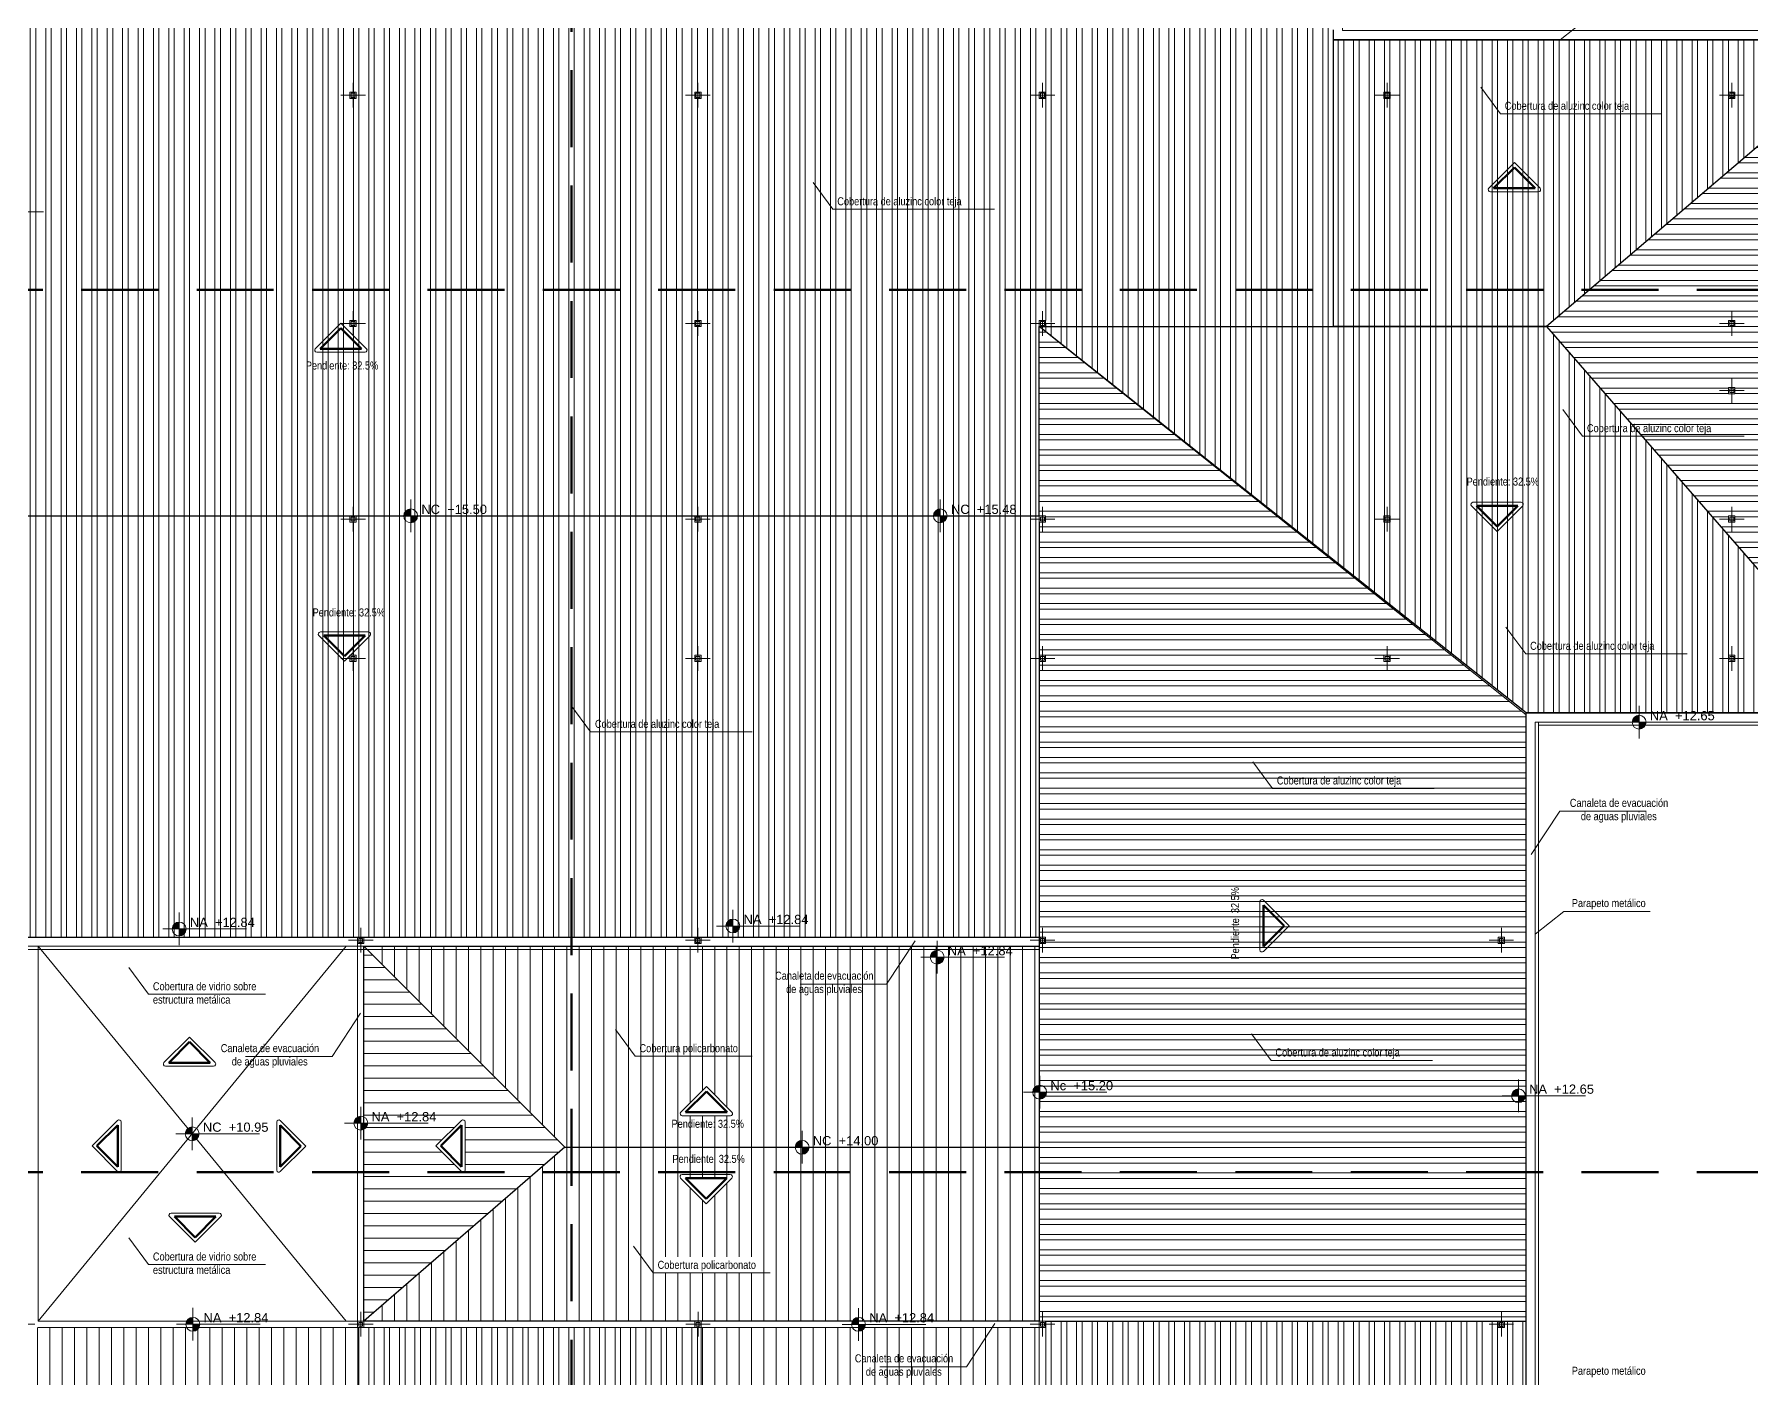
# Model space of a CAD drawing. Header units: inches. Extents: x 140 to 978, y -82 to 38.
# Drawn here: x 934.73 to 962.63, y 1.41 to 23.25 of the extents above; entities that cross this region are included whole.
import ezdxf

# ---------------------------------------------------------------- set-up
doc = ezdxf.new("R2010")
doc.units = ezdxf.units.IN
doc.header["$MEASUREMENT"] = 0
doc.linetypes.add('DASHED', pattern=[0.75, 0.5, -0.25])
doc.linetypes.add('DASHED2', pattern=[0.375, 0.25, -0.125])
doc.layers.get('0').update_dxf_attribs({"lineweight": 0})
for name, color, linetype, lineweight in [('UNSAAC CUBIERTAS', 22, 'Continuous', 0), ('UNSAAC-COLUMNA', 24, 'Continuous', 0), ('UNSAAC-COTA', 48, 'Continuous', 0), ('UNSAAC-FACHADA(2DO PLANO)', 7, 'Continuous', 30), ('UNSAAC-LINEA 0.00', 251, 'Continuous', 0), ('UNSAAC-LINEA DE CORTE', 7, 'Continuous', 70), ('UNSAAC-LLAMADOS', 88, 'Continuous', 0), ('UNSAAC-MURETE', 146, 'Continuous', 20), ('UNSAAC-PROYECCIONES', 38, 'DASHED2', 0), ('UNSAAC-TEXTOS', 250, 'Continuous', 0), ('UNSAAC-TEXTURAS', 250, 'Continuous', 0)]:
    doc.layers.add(name, color=color, linetype=linetype, lineweight=lineweight)
doc.styles.add('5mm', font='GOTHIC.TTF', dxfattribs={"height": 5})
doc.styles.add('narrow', font='')
doc.styles.get('narrow').set_extended_font_data('Arial Narrow', italic=True)
doc.dimstyles.new('1EN75', dxfattribs={"dimtxt": 0.15, "dimasz": 0.06, "dimexe": 0.1, "dimexo": 0.15, "dimgap": 0.025, "dimtad": 1, "dimzin": 1, "dimdsep": 46, "dimtxsty": 'narrow', "dimblk": 'DOT', "dimcen": 0.1, "dimclrd": 256, "dimclre": 256, "dimclrt": 256, "dimaunit": 1, "dimadec": 3, "dimazin": 0, "dimtfac": 1, "dimtmove": 2, "dimatfit": 3, "dimldrblk": 'ARCHTICK', "dimfxl": 0.3, "dimfxlon": 1, "dimtolj": 1, "dimtzin": 0, "dimlwd": 0, "dimlwe": 0, "dimarcsym": 0})
pattern_1 = [(90, (0, 0), (-0.25, 7e-17), []), (90, (-0.0884, 0.0884), (-0.25, 7e-17), [])]
pattern_2 = [(180, (0, 0), (-6e-17, -0.25), []), (180, (-0.0884, -0.0884), (-6e-17, -0.25), [])]
pattern_3 = [(90, (-286.21932, -39.1103), (-0.2, 1e-17), [])]

# ---------------------------------------------------------------- blocks, each defined once
blk = doc.blocks.new('A$C32746A9C')
at = {"layer": 'UNSAAC-PROYECCIONES'}
for p, q in [((6.796, 2.163), (6.898, 2.163)), ((6.796, 2.062), (6.796, 2.163)), ((6.898, 2.062), (6.796, 2.062)), ((6.898, 2.163), (6.898, 2.062))]:
    blk.add_line(p, q, dxfattribs=at)
for points in [[(-15.604, 2.062), (-15.502, 2.062), (-15.502, 2.163), (-15.604, 2.163)], [(-10.002, 2.062), (-9.9, 2.062), (-9.9, 2.163), (-10.002, 2.163)], [(-4.404, 2.062), (-4.302, 2.062), (-4.302, 2.163), (-4.404, 2.163)], [(1.196, 2.163), (1.298, 2.163), (1.298, 2.062), (1.196, 2.062)], [(-15.604, -1.546), (-15.502, -1.546), (-15.502, -1.647), (-15.604, -1.647)], [(-10.002, -1.546), (-9.9, -1.546), (-9.9, -1.647), (-10.002, -1.647)], [(-4.404, -1.546), (-4.302, -1.546), (-4.302, -1.647), (-4.404, -1.647)], [(6.796, -1.546), (6.898, -1.546), (6.898, -1.647), (6.796, -1.647)], [(6.796, -2.637), (6.898, -2.637), (6.898, -2.738), (6.796, -2.738)], [(-15.604, -4.723), (-15.502, -4.723), (-15.502, -4.824), (-15.604, -4.824)], [(-10.002, -4.723), (-9.9, -4.723), (-9.9, -4.824), (-10.002, -4.824)], [(-4.404, -4.723), (-4.302, -4.723), (-4.302, -4.824), (-4.404, -4.824)], [(1.196, -4.723), (1.298, -4.723), (1.298, -4.824), (1.196, -4.824)], [(6.796, -4.723), (6.898, -4.723), (6.898, -4.824), (6.796, -4.824)], [(-15.604, -6.987), (-15.502, -6.987), (-15.502, -7.088), (-15.604, -7.088)], [(-10.002, -6.987), (-9.9, -6.987), (-9.9, -7.088), (-10.002, -7.088)], [(-4.404, -6.987), (-4.302, -6.987), (-4.302, -7.088), (-4.404, -7.088)], [(1.196, -6.987), (1.298, -6.987), (1.298, -7.088), (1.196, -7.088)], [(6.796, -6.987), (6.898, -6.987), (6.898, -7.088), (6.796, -7.088)], [(-15.48, -11.566), (-15.378, -11.566), (-15.378, -11.667), (-15.48, -11.667)], [(-10.002, -11.566), (-9.9, -11.566), (-9.9, -11.667), (-10.002, -11.667)], [(-4.404, -11.566), (-4.302, -11.566), (-4.302, -11.667), (-4.404, -11.667)], [(3.052, -11.566), (3.154, -11.566), (3.154, -11.667), (3.052, -11.667)], [(-15.48, -17.806), (-15.378, -17.806), (-15.378, -17.907), (-15.48, -17.907)], [(-9.999, -17.806), (-9.898, -17.806), (-9.898, -17.907), (-9.999, -17.907)], [(-4.404, -17.806), (-4.302, -17.806), (-4.302, -17.907), (-4.404, -17.907)], [(3.052, -17.804), (3.154, -17.804), (3.154, -17.906), (3.052, -17.906)]]:
    blk.add_lwpolyline(points, close=True, dxfattribs=at)
blk = doc.blocks.new('_Dot')
at = {"color": 0, "linetype": 'ByBlock', "lineweight": -2}
blk.add_line((-0.5, 0), (-1, 0), dxfattribs=at)
at = {"color": 0, "linetype": 'ByBlock', "const_width": 0.5}
blk.add_lwpolyline([(-0.25, 0, 1), (0.25, 0, 1)], format="xyb", close=True, dxfattribs=at)
blk = doc.blocks.new('*D666')
at = {"layer": 'Defpoints', "color": 0, "transparency": 16777216}
for p in [(964.211, 13.055), (958.75, 8.415), (968.941, 8.415)]:
    blk.add_point(p, dxfattribs=at)
at = {"layer": 'UNSAAC-COTA', "lineweight": 0, "transparency": 16777216}
for p, q in [((968.641, 13.055), (969.041, 13.055)), ((968.941, 12.995), (968.941, 8.475)), ((968.641, 8.415), (969.041, 8.415))]:
    blk.add_line(p, q, dxfattribs=at)
at = {"layer": 'UNSAAC-COTA', "lineweight": 0, "transparency": 16777216, "xscale": 0.06, "yscale": 0.06, "zscale": 0.06}
for p, rotation in [((968.941, 13.055), 90), ((968.941, 8.415), 270)]:
    blk.add_blockref('_Dot', p, dxfattribs=dict(at, rotation=rotation))
at = {"layer": 'UNSAAC-COTA', "transparency": 16777216, "insert": (968.839, 10.735), "char_height": 0.15, "attachment_point": 5, "rotation": 90, "style": 'narrow'}
blk.add_mtext('\\A1;4.64', dxfattribs=at)
blk = doc.blocks.new('_ArchTick')
at = {"layer": 'UNSAAC-FACHADA(2DO PLANO)', "color": 0, "const_width": 0.15}
blk.add_lwpolyline([(-0.5, -0.5), (0.5, 0.5)], dxfattribs=at)
blk = doc.blocks.new('*D667')
at = {"layer": 'Defpoints', "color": 0, "transparency": 16777216}
for p in [(958.75, 8.415), (958.645, 5.535), (968.941, 5.535)]:
    blk.add_point(p, dxfattribs=at)
at = {"layer": 'UNSAAC-COTA', "lineweight": 0, "transparency": 16777216}
for p, q in [((968.641, 8.415), (969.041, 8.415)), ((968.941, 8.355), (968.941, 5.595)), ((968.641, 5.535), (969.041, 5.535))]:
    blk.add_line(p, q, dxfattribs=at)
at = {"layer": 'UNSAAC-COTA', "lineweight": 0, "transparency": 16777216, "xscale": 0.06, "yscale": 0.06, "zscale": 0.06}
for p, rotation in [((968.941, 8.415), 90), ((968.941, 5.535), 270)]:
    blk.add_blockref('_Dot', p, dxfattribs=dict(at, rotation=rotation))
at = {"layer": 'UNSAAC-COTA', "transparency": 16777216, "insert": (968.839, 6.975), "char_height": 0.15, "attachment_point": 5, "rotation": 90, "style": 'narrow'}
blk.add_mtext('\\A1;2.88', dxfattribs=at)
blk = doc.blocks.new('*D668')
at = {"layer": 'Defpoints', "color": 0, "transparency": 16777216}
for p in [(958.645, 5.535), (958.75, 2.455), (968.941, 2.455)]:
    blk.add_point(p, dxfattribs=at)
at = {"layer": 'UNSAAC-COTA', "lineweight": 0, "transparency": 16777216}
for p, q in [((968.641, 5.535), (969.041, 5.535)), ((968.941, 5.475), (968.941, 2.515)), ((968.641, 2.455), (969.041, 2.455))]:
    blk.add_line(p, q, dxfattribs=at)
at = {"layer": 'UNSAAC-COTA', "lineweight": 0, "transparency": 16777216, "xscale": 0.06, "yscale": 0.06, "zscale": 0.06}
for p, rotation in [((968.941, 5.535), 90), ((968.941, 2.455), 270)]:
    blk.add_blockref('_Dot', p, dxfattribs=dict(at, rotation=rotation))
at = {"layer": 'UNSAAC-COTA', "transparency": 16777216, "insert": (968.839, 3.995), "char_height": 0.15, "attachment_point": 5, "rotation": 90, "style": 'narrow'}
blk.add_mtext('\\A1;3.08', dxfattribs=at)
blk = doc.blocks.new('*D669')
at = {"layer": 'Defpoints', "color": 0, "transparency": 16777216}
for p in [(958.75, 2.455), (964.211, -2.13), (968.941, -2.13)]:
    blk.add_point(p, dxfattribs=at)
at = {"layer": 'UNSAAC-COTA', "lineweight": 0, "transparency": 16777216}
for p, q in [((968.641, 2.455), (969.041, 2.455)), ((968.941, 2.395), (968.941, -2.07)), ((968.641, -2.13), (969.041, -2.13))]:
    blk.add_line(p, q, dxfattribs=at)
at = {"layer": 'UNSAAC-COTA', "lineweight": 0, "transparency": 16777216, "xscale": 0.06, "yscale": 0.06, "zscale": 0.06}
for p, rotation in [((968.941, 2.455), 90), ((968.941, -2.13), 270)]:
    blk.add_blockref('_Dot', p, dxfattribs=dict(at, rotation=rotation))
at = {"layer": 'UNSAAC-COTA', "transparency": 16777216, "insert": (968.839, 0.163), "char_height": 0.15, "attachment_point": 5, "rotation": 90, "style": 'narrow'}
blk.add_mtext('\\A1;4.59', dxfattribs=at)
blk = doc.blocks.new('npt')
at = {"layer": 'UNSAAC-TEXTOS'}
h = blk.add_hatch(color=0, dxfattribs=at)
h.dxf.hatch_style = 1
h.paths.add_polyline_path([(0.052, 0), (0, 0), (0, -0.052, 0.414214)])
h.paths.add_polyline_path([(0, 0.052, 0.414214), (-0.052, 0), (0, 0)])
at = {"layer": 'UNSAAC-TEXTOS', "color": 0}
for p, q in [((-0.123, 0), (0.507, 0)), ((0, -0.123), (0, 0.123))]:
    blk.add_line(p, q, dxfattribs=at)
blk.add_circle((0, 0), 0.0522, dxfattribs=at)
blk = doc.blocks.new('columna')
at = {"layer": 'UNSAAC-COLUMNA'}
for p, q in [((0.2, 0), (-0.2, 0)), ((0.2, 0), (-0.2, 0)), ((0, 0.2), (0, -0.2)), ((0, 0.2), (0, -0.2))]:
    blk.add_line(p, q, dxfattribs=at)
for points in [[(-0.0508, 0.0508), (0.0508, 0.0508), (0.0508, -0.0508), (-0.0508, -0.0508)], [(-0.0308, 0.0308), (0.0308, 0.0308), (0.0308, -0.0308), (-0.0308, -0.0308)]]:
    blk.add_lwpolyline(points, close=True, dxfattribs=at)
blk = doc.blocks.new('D')
at = {"layer": 'UNSAAC-COLUMNA', "xscale": -1, "rotation": 180}
for p in [(1320.482, 22.274), (1326.084, 22.274), (1331.682, 22.274)]:
    blk.add_blockref('columna', p, dxfattribs=at)
at = {"layer": 'UNSAAC-COLUMNA'}
for p in [(1337.282, 22.274), (1342.882, 22.274), (1320.482, 18.565), (1326.084, 18.565), (1331.682, 18.565), (1342.882, 18.565), (1342.882, 17.474), (1320.482, 15.388), (1326.084, 15.388), (1331.682, 15.388), (1337.282, 15.388), (1342.882, 15.388), (1320.482, 13.124), (1326.084, 13.124), (1331.682, 13.124), (1337.282, 13.124), (1342.882, 13.124), (1320.606, 8.545), (1326.084, 8.545), (1331.682, 8.545), (1339.138, 8.545), (1315.113, 2.305), (1320.606, 2.305), (1326.086, 2.305), (1331.682, 2.305), (1339.138, 2.306)]:
    blk.add_blockref('columna', p, dxfattribs=at)

msp = doc.modelspace()

# ---------------------------------------------------------------- hatches: boundary and pattern name
at = {"layer": 'UNSAAC CUBIERTAS', "ltscale": 2.5}
h = msp.add_hatch(dxfattribs=at)
h.set_pattern_fill('STEEL', color=256, scale=2, angle=405, style=0)
h.set_pattern_definition(pattern_1)
h.paths.add_polyline_path([(930.207, 8.582), (930.207, 8.481), (930.105, 8.481), (930.105, 8.582)], flags=16)
h.paths.add_polyline_path([(934.255, 13.161), (934.357, 13.161), (934.357, 13.06), (934.255, 13.06)], flags=16)
h.paths.add_polyline_path([(934.255, 8.582), (934.357, 8.582), (934.357, 8.481), (934.255, 8.481)], flags=17)
h.paths.add_polyline_path([(934.255, 15.323), (934.255, 15.425), (934.357, 15.425), (934.357, 15.323)], flags=16)
h.paths.add_polyline_path([(925.058, 8.481), (924.956, 8.481), (924.956, 8.582), (925.058, 8.582)], flags=16)
h.paths.add_polyline_path([(930.105, 18.5), (930.105, 18.602), (930.207, 18.602), (930.207, 18.5)], flags=16)
h.paths.add_polyline_path([(934.255, 18.5), (934.255, 18.602), (934.357, 18.602), (934.357, 18.5)], flags=16)
h.paths.add_polyline_path([(939.855, 13.161), (939.957, 13.161), (939.957, 13.06), (939.855, 13.06)], flags=16)
h.paths.add_polyline_path([(939.979, 8.582), (940.081, 8.582), (940.081, 8.481), (939.979, 8.481)], flags=17)
h.paths.add_polyline_path([(939.855, 15.425), (939.957, 15.425), (939.957, 15.323), (939.855, 15.323)], flags=16)
h.paths.add_polyline_path([(930.105, 22.21), (930.105, 22.311), (930.207, 22.311), (930.207, 22.21)], flags=16)
h.paths.add_polyline_path([(934.255, 22.21), (934.255, 22.311), (934.357, 22.311), (934.357, 22.21)], flags=16)
h.paths.add_polyline_path([(939.855, 18.602), (939.957, 18.602), (939.957, 18.5), (939.855, 18.5)], flags=16)
h.paths.add_polyline_path([(927.34, 22.21), (927.34, 22.311), (927.441, 22.311), (927.441, 22.21)], flags=16)
h.paths.add_polyline_path([(939.855, 22.21), (939.855, 22.311), (939.957, 22.311), (939.957, 22.21)], flags=16)
h.paths.add_polyline_path([(945.458, 13.161), (945.559, 13.161), (945.559, 13.06), (945.458, 13.06)], flags=16)
h.paths.add_polyline_path([(945.458, 8.582), (945.559, 8.582), (945.559, 8.481), (945.458, 8.481)], flags=17)
h.paths.add_polyline_path([(945.458, 15.425), (945.559, 15.425), (945.559, 15.323), (945.458, 15.323)], flags=16)
h.paths.add_polyline_path([(945.458, 18.602), (945.559, 18.602), (945.559, 18.5), (945.458, 18.5)], flags=16)
h.paths.add_polyline_path([(945.458, 22.311), (945.559, 22.311), (945.559, 22.21), (945.458, 22.21)], flags=16)
h.paths.add_polyline_path([(951.055, 22.311), (951.157, 22.311), (951.157, 22.21), (951.055, 22.21)], flags=16)
h.paths.add_polyline_path([(931.651, 15.425), (923.9, 7.644), (933.283, 7.644), (933.283, 8.582), (951.055, 8.582), (951.055, 15.323), (951.055, 15.425), (951.055, 18.5), (951.055, 18.602), (951.106, 18.751), (951.106, 18.602), (951.157, 18.602), (951.306, 18.551), (951.157, 18.551), (951.157, 18.5), (955.833, 18.5), (955.833, 23.323), (955.833, 24.654), (927.331, 24.654), (927.331, 23.175), (923.9, 23.175)])
h = msp.add_hatch(dxfattribs=at)
h.set_pattern_fill('STEEL', color=256, scale=2, angle=135, style=0)
h.set_pattern_definition(pattern_2)
h.paths.add_polyline_path([(923.9, 23.175), (923.9, 7.644), (931.651, 15.425)])
h.paths.add_polyline_path([(925.058, 15.425), (925.058, 15.323), (924.956, 15.323), (924.956, 15.425)], flags=16)
h.paths.add_polyline_path([(924.956, 18.5), (924.956, 18.602), (925.058, 18.602), (925.058, 18.5)], flags=16)
h.paths.add_polyline_path([(924.956, 19.888), (924.956, 19.99), (925.058, 19.99), (925.058, 19.888)], flags=16)
h.paths.add_polyline_path([(925.058, 13.161), (925.058, 13.06), (924.956, 13.06), (924.956, 13.161)], flags=16)
h.paths.add_polyline_path([(964.762, 23.161), (959.293, 18.5), (964.762, 12.223), (963.181, 12.223), (964.762, 12.223)])
h.paths.add_polyline_path([(962.255, 18.602), (962.357, 18.602), (962.357, 18.5), (962.255, 18.5)], flags=16)
h.paths.add_polyline_path([(962.255, 17.511), (962.357, 17.511), (962.357, 17.41), (962.255, 17.41)], flags=16)
h.paths.add_polyline_path([(962.357, 15.425), (962.357, 15.323), (962.255, 15.323), (962.255, 15.425)], flags=16)
h.paths.add_polyline_path([(962.255, 22.21), (962.255, 22.311), (962.357, 22.311), (962.357, 22.21)], flags=17)
h = msp.add_hatch(dxfattribs=at)
h.set_pattern_fill('STEEL', color=256, scale=2, angle=405, style=0)
h.set_pattern_definition(pattern_1)
h.paths.add_polyline_path([(955.833, 23.161), (964.762, 23.161), (959.293, 18.5), (955.833, 18.5)])
h = msp.add_hatch(dxfattribs=at)
h.set_pattern_fill('STEEL', color=256, scale=2, angle=135, style=0)
h.set_pattern_definition(pattern_2)
h.paths.add_polyline_path([(958.963, 12.193), (951.055, 18.5), (951.055, 15.425), (951.157, 15.425), (951.157, 15.323), (951.055, 15.323), (951.055, 13.161), (951.157, 13.161), (951.157, 13.06), (951.055, 13.06), (951.055, 8.582), (951.157, 8.582), (951.157, 8.481), (951.055, 8.481), (951.055, 2.342), (951.157, 2.342), (958.511, 2.342), (958.511, 2.343), (958.613, 2.343), (958.963, 2.342)])
h.paths.add_polyline_path([(958.511, 8.582), (958.613, 8.582), (958.613, 8.481), (958.511, 8.481)], flags=16)
h.paths.add_polyline_path([(958.531, 8.562), (958.593, 8.562), (958.593, 8.501), (958.531, 8.501)], flags=0)
h.paths.add_polyline_path([(956.655, 13.06), (956.655, 13.161), (956.757, 13.161), (956.757, 13.06)], flags=16)
h.paths.add_polyline_path([(956.675, 13.08), (956.675, 13.141), (956.737, 13.141), (956.737, 13.08)], flags=0)
h = msp.add_hatch(dxfattribs=at)
h.set_pattern_fill('STEEL', color=256, scale=2, angle=405, style=0)
h.set_pattern_definition(pattern_1)
h.paths.add_polyline_path([(951.055, 18.5), (959.293, 18.5), (964.762, 12.223), (958.963, 12.223)])
h = msp.add_hatch(dxfattribs=at)
h.set_pattern_fill('STEEL', color=256, scale=2, angle=405, style=0)
h.set_pattern_definition(pattern_1)
h.paths.add_polyline_path([(955.357, -7.664), (934.586, -7.664), (927.552, -14.126), (965.053, -14.126)])
h.paths.add_polyline_path([(945.458, -11.402), (945.559, -11.402), (945.559, -11.503), (945.458, -11.503)], flags=16)
h.paths.add_polyline_path([(939.957, -11.49), (939.855, -11.49), (939.855, -11.388), (939.957, -11.388)], flags=16)
h.paths.add_polyline_path([(951.055, -11.402), (951.157, -11.402), (951.157, -11.503), (951.055, -11.503)], flags=16)
h.paths.add_polyline_path([(934.357, -11.49), (934.255, -11.49), (934.255, -11.388), (934.357, -11.388)], flags=16)
h.paths.add_polyline_path([(956.655, -11.402), (956.757, -11.402), (956.757, -11.503), (956.655, -11.503)], flags=16)
h.paths.add_polyline_path([(965.053, -1.375), (958.963, -1.375), (958.963, 2.342), (958.613, 2.342), (958.613, 2.242), (958.511, 2.242), (958.511, 2.342), (951.157, 2.342), (951.157, 2.24), (951.055, 2.24), (951.055, -2.239), (951.157, -2.239), (951.157, -2.34), (951.055, -2.34), (951.055, -2.239), (945.559, -2.239), (945.559, -2.34), (945.458, -2.34), (945.458, -2.239), (945.56, -2.239), (945.56, 2.24), (945.46, 2.24), (940.081, 2.24), (939.981, 2.24), (939.981, -2.239), (939.957, -2.239), (939.957, -2.34), (939.855, -2.34), (939.855, -2.239), (934.588, -2.239), (934.588, -7.664), (955.357, -7.664)])
h.paths.add_polyline_path([(956.655, -2.239), (956.757, -2.239), (956.757, -2.34), (956.655, -2.34)], flags=16)
h.paths.add_polyline_path([(956.675, -2.259), (956.737, -2.259), (956.737, -2.32), (956.675, -2.32)], flags=0)
at = {"layer": 'UNSAAC-TEXTURAS'}
h = msp.add_hatch(dxfattribs=at)
h.set_pattern_fill('_USER', color=256, scale=0.2, style=0, pattern_type=0)
h.set_pattern_definition([(0, (-286.21932, -39.1103), (0, 0.2), [])])
h.paths.add_polyline_path([(940.081, 8.432), (943.346, 5.167), (940.081, 2.342)])
edge = h.paths.add_edge_path(flags=0)
edge.add_arc((941.692, 5.579), 0.0337, 0, 135)
edge.add_line((941.668, 5.603), (941.253, 5.188))
edge.add_line((941.253, 5.188), (941.668, 4.772))
edge.add_arc((941.692, 4.796), 0.0337, 225, 360)
edge.add_line((941.726, 4.796), (941.726, 5.579))
h = msp.add_hatch(dxfattribs=at)
h.set_pattern_fill('_USER', color=256, scale=0.2, angle=90, style=0, pattern_type=0)
h.set_pattern_definition(pattern_3)
h.paths.add_polyline_path([(944.521, 6.639), (946.184, 6.639), (946.184, 6.91), (944.521, 6.91)], flags=24)
edge = h.paths.add_edge_path()
edge.add_arc((945.254, 5.712), 0.0337, 135, 270)
edge.add_line((945.254, 5.679), (946.037, 5.679))
edge.add_arc((946.037, 5.712), 0.0337, 270, 405)
edge.add_line((946.061, 5.736), (945.646, 6.152))
edge.add_line((945.646, 6.152), (945.23, 5.736))
h.paths.add_polyline_path([(940.32, 8.194), (943.346, 5.167), (951.055, 5.167), (951.055, 8.432), (940.32, 8.432)])
h = msp.add_hatch(dxfattribs=at)
h.set_pattern_fill('_USER', color=256, scale=0.2, angle=90, style=0, pattern_type=0)
h.set_pattern_definition(pattern_3)
h.paths.add_polyline_path([(940.32, 4.039), (940.32, 4.309)], flags=17)
h.paths.add_polyline_path([(944.815, 3.119), (946.477, 3.119), (946.477, 3.389), (944.815, 3.389)], flags=16)
h.paths.add_polyline_path([(943.346, 5.167), (942.707, 4.614), (951.055, 4.764), (951.055, 5.167)])
edge = h.paths.add_edge_path()
edge.add_arc((946.035, 4.691), 0.0337, 315, 330.5825)
edge.add_line((946.064, 4.674), (951.055, 4.764))
edge.add_line((951.055, 4.764), (951.055, 2.342))
edge.add_line((951.055, 2.342), (940.32, 2.342))
edge.add_line((940.32, 2.342), (940.32, 2.562))
edge.add_line((940.32, 2.562), (942.707, 4.614))
edge.add_line((942.707, 4.614), (945.235, 4.659))
edge.add_line((945.235, 4.659), (945.643, 4.251))
edge.add_line((945.643, 4.251), (946.059, 4.667))
h = msp.add_hatch(dxfattribs=at)
h.set_pattern_fill('_USER', color=256, scale=0.2, angle=90, style=0, pattern_type=0)
h.set_pattern_definition(pattern_3)
h.paths.add_polyline_path([(939.981, 2.24), (939.979, 2.24), (934.588, 2.24), (934.588, -2.239), (939.981, -2.239)])
h = msp.add_hatch(dxfattribs=at)
h.set_pattern_fill('_USER', color=256, scale=0.2, angle=90, style=0, pattern_type=0)
h.set_pattern_definition(pattern_3)
h.paths.add_polyline_path([(951.055, 2.24), (945.561, 2.24), (945.56, -2.239), (951.055, -2.239)])

# ---------------------------------------------------------------- linework, layer by layer
at = {"layer": 'UNSAAC CUBIERTAS'}
for p, q in [((934.79, 2.342), (939.793, 8.432)), ((934.79, 8.432), (939.793, 2.342)), ((945.561, 2.24), (951.055, 2.24))]:
    msp.add_line(p, q, dxfattribs=at)
for points in [[(959.163, 2.342), (959.163, 12.023), (964.943, 12.023), (964.943, 23.361), (956.033, 23.361), (956.033, 24.86), (927.131, 24.86), (927.131, 23.375), (923.725, 23.375), (923.725, 7.444), (932.331, 7.444), (933.483, 7.444), (933.483, 8.382), (951.055, 8.382)], [(955.833, 24.81), (927.181, 24.81), (927.181, 23.325), (923.775, 23.325), (923.775, 7.494), (932.331, 7.494), (933.433, 7.494), (933.433, 8.432), (951.055, 8.432)], [(959.113, 2.342), (959.113, 12.073), (964.893, 12.073), (964.893, 23.311), (955.983, 23.311), (955.983, 24.81), (927.181, 24.81), (927.181, 23.325), (923.775, 23.325), (923.775, 7.494), (932.331, 7.494), (933.433, 7.494), (933.433, 8.432), (951.055, 8.432)], [(964.762, 23.161), (959.293, 18.5), (964.762, 12.223)], [(951.055, 18.5), (958.963, 12.193)], [(925.259, -2.889), (925.259, -7.714), (927.415, -7.714), (927.415, -14.326), (965.262, -14.326), (965.262, -1.175), (959.163, -1.175), (959.163, 12.073)], [(925.309, -2.889), (925.309, -7.664), (927.442, -7.664), (927.442, -14.276), (965.212, -14.276), (965.212, -1.225), (959.113, -1.225), (959.113, 12.073)]]:
    msp.add_lwpolyline(points, dxfattribs=at)
msp.add_lwpolyline([(934.79, 8.432), (939.979, 8.432), (939.979, 2.342), (934.79, 2.342)], close=True, dxfattribs=at)
at = {"layer": 'UNSAAC-FACHADA(2DO PLANO)', "ltscale": 2.5}
msp.add_line((943.346, 5.167), (951.055, 5.167), dxfattribs=at)
at = {"layer": 'UNSAAC-FACHADA(2DO PLANO)'}
for points in [[(955.833, 24.654), (927.331, 24.654), (927.331, 23.175), (923.9, 23.175), (923.9, 7.644), (932.331, 7.644), (933.283, 7.644), (933.283, 8.582), (951.082, 8.582)], [(955.833, 18.5), (955.833, 23.323)], [(951.055, 15.425), (951.055, 18.5)], [(951.157, 18.5), (955.83, 18.5)], [(931.651, 15.425), (951.055, 15.425)], [(951.055, 15.323), (951.055, 15.323), (951.055, 2.342)], [(925.499, -2.889), (925.499, -7.514), (927.557, -7.514), (927.552, -14.126), (965.053, -14.126), (965.053, -1.375), (958.963, -1.375), (958.963, 2.342)], [(951.157, 2.342), (958.963, 2.342)]]:
    msp.add_lwpolyline(points, dxfattribs=at)
at = {"layer": 'UNSAAC-FACHADA(2DO PLANO)', "ltscale": 2.5}
msp.add_lwpolyline([(958.963, 2.342), (958.963, 12.223), (964.762, 12.223), (964.762, 23.161), (955.833, 23.161)], dxfattribs=at)
for points in [[(955.833, 23.161), (964.762, 23.161), (959.293, 18.5), (955.833, 18.5)], [(951.055, 18.5), (959.293, 18.5), (964.762, 12.223), (958.963, 12.223)], [(940.081, 8.432), (943.346, 5.167), (940.081, 2.342)]]:
    msp.add_lwpolyline(points, close=True, dxfattribs=at)
at = {"layer": 'UNSAAC-FACHADA(2DO PLANO)'}
msp.add_lwpolyline([(940.081, 8.432), (951.055, 8.432), (951.055, 2.342), (940.081, 2.342)], close=True, dxfattribs=at)
at = {"layer": 'UNSAAC-LINEA 0.00', "ltscale": 2.5}
for p, q in [((955.833, 18.5), (959.293, 18.5)), ((940.081, 8.582), (943.823, 8.582)), ((940.081, 8.582), (943.05, 8.582)), ((939.979, 2.24), (934.79, 2.24)), ((945.46, 2.24), (942.002, 2.24))]:
    msp.add_line(p, q, dxfattribs=at)
msp.add_lwpolyline([(955.833, 23.161), (964.762, 23.161), (959.293, 18.5), (964.762, 12.223), (958.963, 12.223), (951.055, 18.5), (955.833, 18.5)], close=True, dxfattribs=at)
at = {"layer": 'UNSAAC-LINEA DE CORTE', "linetype": 'DASHED', "ltscale": 2.5}
for p, q in [((943.453, 28.291), (943.453, -17.356)), ((911.115, 19.099), (970.518, 19.099)), ((911.115, 4.764), (970.518, 4.764))]:
    msp.add_line(p, q, dxfattribs=at)
at = {"layer": 'UNSAAC-LINEA DE CORTE', "linetype": 'DASHED', "ltscale": 1.5}
for points in [[(958.775, 21.086), (959.112, 20.748), (958.437, 20.748)], [(939.708, 18.478), (940.045, 18.141), (939.37, 18.141)], [(958.493, 15.252), (958.831, 15.59), (958.156, 15.59)], [(939.766, 13.146), (940.104, 13.483), (939.429, 13.483)], [(955.033, 8.766), (954.695, 9.103), (954.695, 8.428)], [(937.248, 6.879), (937.586, 6.541), (936.911, 6.541)], [(945.646, 6.072), (945.983, 5.735), (945.308, 5.735)], [(935.743, 5.188), (936.081, 5.525), (936.081, 4.85)], [(939.059, 5.187), (938.722, 5.524), (938.722, 4.849)], [(941.332, 5.188), (941.67, 5.525), (941.67, 4.85)], [(945.643, 4.331), (945.98, 4.668), (945.305, 4.668)], [(937.34, 3.704), (937.678, 4.042), (937.003, 4.042)]]:
    msp.add_lwpolyline(points, close=True, dxfattribs=at)
at = {"layer": 'UNSAAC-LLAMADOS'}
for points in [[(961.389, 23.53), (959.982, 23.53), (959.52, 23.161)], [(961.172, 21.96), (958.547, 21.96), (958.226, 22.393)], [(934.878, 20.366), (932.253, 20.366), (931.931, 20.798)], [(950.327, 20.408), (947.702, 20.408), (947.381, 20.841)], [(962.507, 16.722), (959.882, 16.722), (959.561, 17.155)], [(961.583, 13.186), (958.958, 13.186), (958.637, 13.619)], [(946.39, 11.917), (943.765, 11.917), (943.444, 12.35)], [(957.469, 10.998), (954.844, 10.998), (954.523, 11.43)], [(960.917, 10.626), (959.51, 10.626), (959.047, 9.922)], [(960.982, 8.998), (959.575, 8.998), (959.113, 8.629)], [(947.167, 7.818), (948.574, 7.818), (949.036, 8.522)], [(938.482, 7.654), (936.583, 7.654), (936.262, 8.087)], [(938.16, 6.641), (939.567, 6.641), (940.029, 7.345)], [(946.388, 6.648), (944.489, 6.648), (944.168, 7.081)], [(957.446, 6.579), (954.821, 6.579), (954.5, 7.012)], [(938.482, 3.263), (936.583, 3.263), (936.262, 3.696)], [(946.682, 3.127), (944.783, 3.127), (944.462, 3.56)], [(948.463, 1.601), (949.87, 1.601), (950.332, 2.305)]]:
    msp.add_lwpolyline(points, dxfattribs=at)
at = {"layer": 'UNSAAC-MURETE'}
for p, q in [((939.979, 2.39), (939.979, 8.481)), ((940.081, 2.342), (940.081, 8.432))]:
    msp.add_line(p, q, dxfattribs=at)
msp.add_lwpolyline([(951.055, 2.342), (951.055, -2.239), (945.56, -2.239), (945.56, 2.24), (939.981, 2.24), (939.981, -2.239), (934.588, -2.239), (934.588, -2.239), (934.588, -2.239), (934.588, -2.239)], dxfattribs=at)
at = {"layer": 'UNSAAC-TEXTURAS', "ltscale": 1.75}
for points in [[(958.359, 20.749), (958.775, 21.165), (959.191, 20.749, -0.668179), (959.167, 20.692), (958.383, 20.692, -0.668179)], [(939.292, 18.142), (939.708, 18.558), (940.124, 18.142, -0.668179), (940.1, 18.085), (939.316, 18.085, -0.668179)], [(958.077, 15.588), (958.493, 15.173), (958.909, 15.588, 0.668179), (958.885, 15.646), (958.101, 15.646, 0.668179)], [(939.35, 13.482), (939.766, 13.066), (940.182, 13.482, 0.668179), (940.158, 13.539), (939.374, 13.539, 0.668179)], [(954.697, 8.35), (955.112, 8.766), (954.697, 9.181, 0.668179), (954.639, 9.157), (954.639, 8.374, 0.668179)], [(936.833, 6.543), (937.248, 6.958), (937.664, 6.543, -0.668179), (937.64, 6.485), (936.857, 6.485, -0.668179)], [(945.23, 5.736), (945.646, 6.152), (946.061, 5.736, -0.668179), (946.037, 5.679), (945.254, 5.679, -0.668179)], [(936.079, 4.772), (935.664, 5.188), (936.079, 5.603, -0.668179), (936.137, 5.579), (936.137, 4.796, -0.668179)], [(938.723, 4.771), (939.139, 5.187), (938.723, 5.602, 0.668179), (938.666, 5.579), (938.666, 4.795, 0.668179)], [(941.668, 4.772), (941.253, 5.188), (941.668, 5.603, -0.668179), (941.726, 5.579), (941.726, 4.796, -0.668179)], [(945.227, 4.667), (945.643, 4.251), (946.059, 4.667, 0.668179), (946.035, 4.725), (945.251, 4.725, 0.668179)], [(936.924, 4.04), (937.34, 3.625), (937.756, 4.04, 0.668179), (937.732, 4.098), (936.948, 4.098, 0.668179)]]:
    msp.add_lwpolyline(points, format="xyb", close=True, dxfattribs=at)

# ---------------------------------------------------------------- block references
at = {"layer": 'UNSAAC CUBIERTAS'}
msp.add_blockref('A$C32746A9C', (955.459, 20.148), dxfattribs=at)
at = {"layer": 'UNSAAC-TEXTOS'}
msp.add_blockref('D', (-380.576, -0.014), dxfattribs=at)
at = {"layer": 'UNSAAC-TEXTOS', "xscale": 2.154779168756153, "yscale": 2.154779168756153, "zscale": 2.154779168756153}
for p in [(940.842, 15.425), (949.446, 15.425), (960.801, 12.073), (937.08, 8.714), (946.077, 8.762), (949.395, 8.255), (951.061, 6.062), (958.839, 6.005), (937.292, 5.387), (940.031, 5.558), (947.201, 5.167), (937.302, 2.291), (948.118, 2.29)]:
    msp.add_blockref('npt', p, dxfattribs=at)

# ---------------------------------------------------------------- texts
at = {"layer": 'UNSAAC-LLAMADOS', "char_height": 0.13, "attachment_point": 1, "style": 'narrow'}
for s, insert, width in [('{\\fArial Narrow|b0|i0|c0|p34;Cobertura de aluzinc color teja }', (958.618, 22.154), 2.19448), ('{\\fArial Narrow|b0|i0|c0|p34;Cobertura de aluzinc color teja }', (947.773, 20.602), 2.19448), ('{\\fArial Narrow|b0|i0|c0|p34;Pendiente: 32.5%}', (939.138, 17.934), 2.19448), ('{\\fArial Narrow|b0|i0|c0|p34;Cobertura de aluzinc color teja }', (959.953, 16.916), 2.19448), ('{\\fArial Narrow|b0|i0|c0|p34;Pendiente: 32.5%}', (957.997, 16.048), 2.19448), ('{\\fArial Narrow|b0|i0|c0|p34;Pendiente: 32.5%}', (939.248, 13.922), 2.19448), ('{\\fArial Narrow|b0|i0|c0|p34;Cobertura de aluzinc color teja }', (959.029, 13.38), 2.19448), ('{\\fArial Narrow|b0|i0|c0|p34;Cobertura de aluzinc color teja }', (943.836, 12.111), 2.19448), ('{\\fArial Narrow|b0|i0|c0|p34;Cobertura de aluzinc color teja }', (954.915, 11.192), 2.19448), ('\\pi0.032871;{\\fArial Narrow|b0|i0|c0|p34;Canaleta de evacuación \\P\\pi0.21155;de aguas pluviales}', (959.642, 10.828), 1.64623), ('{\\fArial Narrow|b0|i0|c0|p34;Parapeto metálico}', (959.707, 9.2), 2.19448), ('\\pt1.43;{\\fArial Narrow|b0|i0|c0|p34;Cobertura de vidrio sobre estructura metálica}', (936.654, 7.848), 1.95058), ('\\pi0.032871;{\\fArial Narrow|b0|i0|c0|p34;Canaleta de evacuación \\P\\pi0.21155;de aguas pluviales}', (946.73, 8.02), 1.64623), ('\\pi0.032871;{\\fArial Narrow|b0|i0|c0|p34;Canaleta de evacuación \\P\\pi0.21155;de aguas pluviales}', (937.723, 6.843), 1.64623), ('{\\fArial Narrow|b0|i0|c0|p34;Cobertura policarbonato}', (944.56, 6.842), 2.19448), ('{\\fArial Narrow|b0|i0|c0|p34;Cobertura de aluzinc color teja }', (954.892, 6.773), 2.19448), ('{\\fArial Narrow|b0|i0|c0|p34;Pendiente: 32.5%}', (945.08, 5.614), 2.19448), ('{\\fArial Narrow|b0|i0|c0|p34;Pendiente: 32.5%}', (945.094, 5.044), 2.19448), ('\\pt1.43;{\\fArial Narrow|b0|i0|c0|p34;Cobertura de vidrio sobre estructura metálica}', (936.654, 3.457), 1.95058), ('{\\fArial Narrow|b0|i0|c0|p34;Cobertura policarbonato}', (944.854, 3.322), 2.19448), ('\\pi0.032871;{\\fArial Narrow|b0|i0|c0|p34;Canaleta de evacuación \\P\\pi0.21155;de aguas pluviales}', (948.025, 1.803), 1.64623), ('{\\fArial Narrow|b0|i0|c0|p34;Parapeto metálico}', (959.707, 1.601), 2.19448)]:
    msp.add_mtext(s, dxfattribs=dict(at, insert=insert, width=width))
at = {"layer": 'UNSAAC-LLAMADOS', "insert": (954.171, 8.218), "char_height": 0.13, "width": 2.19448, "attachment_point": 1, "rotation": 90, "style": 'narrow'}
msp.add_mtext('{\\fArial Narrow|b0|i0|c0|p34;Pendiente: 32.5%}', dxfattribs=at)
at = {"layer": 'UNSAAC-TEXTOS', "char_height": 0.15, "width": 1.06387, "attachment_point": 1, "style": '5mm'}
for s, insert in [('{\\fArial|b0|i0|c0|p34;NC  +15.50}', (941.016, 15.607)), ('{\\fArial|b0|i0|c0|p34;NC  +15.48}', (949.62, 15.607)), ('{\\fArial|b0|i0|c0|p34;NA  +12.65}', (960.975, 12.255)), ('{\\fArial|b0|i0|c0|p34;NA  +12.84}', (946.251, 8.944)), ('{\\fArial|b0|i0|c0|p34;NA  +12.84}', (937.255, 8.896)), ('{\\fArial|b0|i0|c0|p34;NA  +12.84}', (949.569, 8.436)), ('{\\fArial|b0|i0|c0|p34;Nc  +15.20}', (951.235, 6.244)), ('{\\fArial|b0|i0|c0|p34;NA  +12.65}', (959.013, 6.187)), ('{\\fArial|b0|i0|c0|p34;NA  +12.84}', (940.205, 5.739)), ('{\\fArial|b0|i0|c0|p34;NC  +10.95}', (937.466, 5.569)), ('{\\fArial|b0|i0|c0|p34;NC  +14.00}', (947.375, 5.349)), ('{\\fArial|b0|i0|c0|p34;NA  +12.84}', (937.476, 2.473)), ('{\\fArial|b0|i0|c0|p34;NA  +12.84}', (948.292, 2.472))]:
    msp.add_mtext(s, dxfattribs=dict(at, insert=insert))

# ---------------------------------------------------------------- dimensions: what is measured, and where the dimension line sits
at = {"layer": 'UNSAAC-COTA'}
for base, p1, p2, picture, middle in [((968.941, 8.415), (964.211, 13.055), (958.75, 8.415), '*D666', (968.839, 10.735)), ((968.941, 5.535), (958.75, 8.415), (958.645, 5.535), '*D667', (968.839, 6.975)), ((968.941, 2.455), (958.645, 5.535), (958.75, 2.455), '*D668', (968.839, 3.995)), ((968.940926058, -2.129536964), (958.749663917, 2.455463036), (964.210926058, -2.129536964), '*D669', (968.83934011, 0.162963036))]:
    dim = msp.add_linear_dim(base=base, p1=p1, p2=p2, angle=90, dimstyle='1EN75', dxfattribs=at)
    dim.commit()
    dim.dimension.update_dxf_attribs({"geometry": picture, "text_midpoint": middle})

doc.saveas('drawing.dxf')
